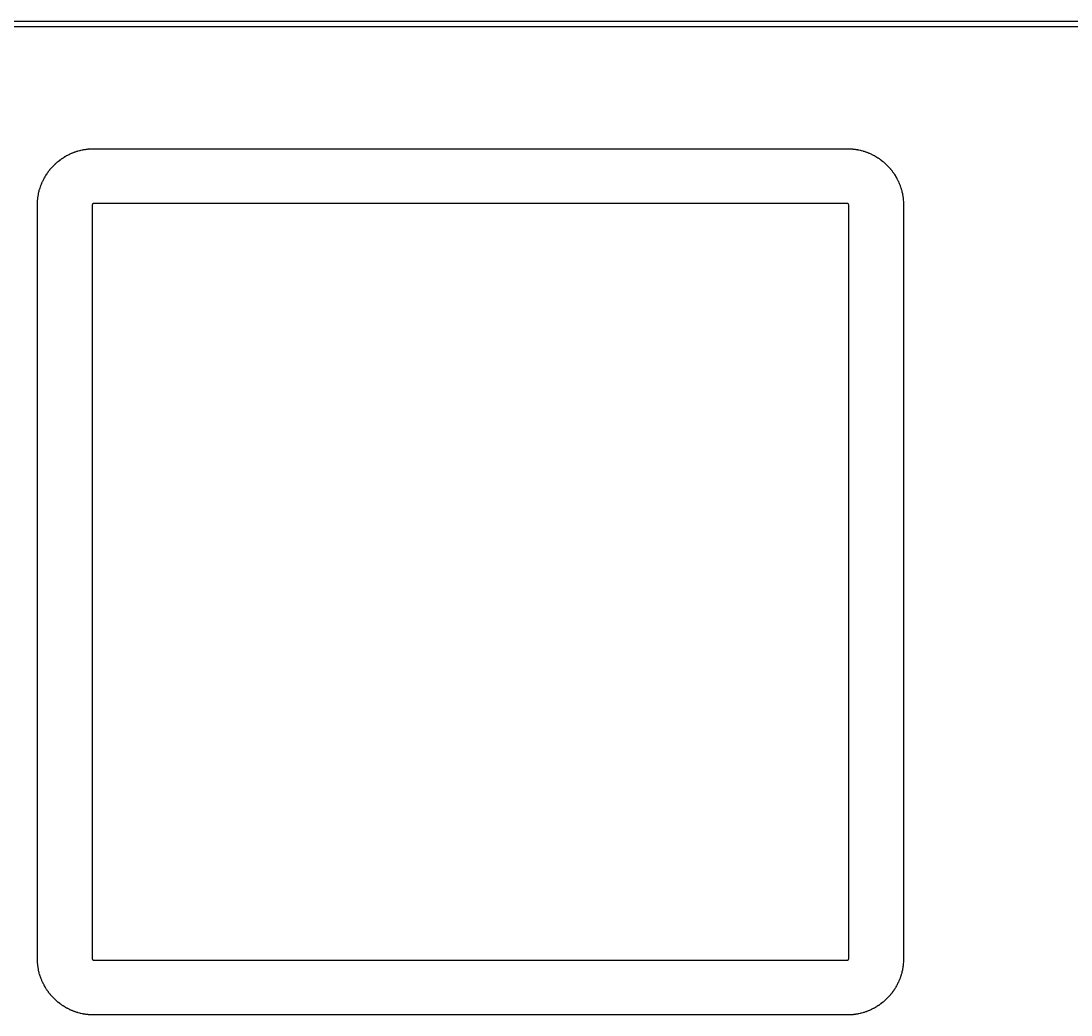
# Model space of a CAD drawing. Extents: x 19 to 282, y -150 to -67.
# Drawn here: x 209.46 to 227.57, y -83.95 to -66.8 of the extents above; entities that cross this region are included whole.
import ezdxf

# ---------------------------------------------------------------- set-up
doc = ezdxf.new("R2010")
doc.units = 0
doc.layers.add('BLACK', color=7, linetype='CONTINUOUS')

msp = doc.modelspace()

# ---------------------------------------------------------------- linework, layer by layer
at = {"layer": 'BLACK', "linetype": 'CONTINUOUS'}
for p, q in [((24.0518, -66.8), (277.023, -66.8)), ((277.023, -66.9), (24.0518, -66.9)), ((210.487, -69.0292), (210.511, -69.0238)), ((210.511, -69.0238), (210.516, -69.0226)), ((210.516, -69.0226), (210.525, -69.022)), ((210.525, -69.022), (210.533, -69.0193)), ((210.533, -69.0193), (210.557, -69.0151)), ((210.557, -69.0151), (210.563, -69.0141)), ((210.563, -69.0141), (210.572, -69.014)), ((210.572, -69.014), (210.58, -69.0116)), ((210.58, -69.0116), (210.605, -69.0086)), ((210.605, -69.0086), (210.611, -69.0079)), ((210.611, -69.0079), (210.619, -69.0082)), ((210.619, -69.0082), (210.628, -69.0063)), ((210.628, -69.0063), (210.653, -69.0045)), ((210.653, -69.0045), (210.658, -69.0041)), ((210.658, -69.0041), (210.667, -69.0048)), ((210.667, -69.0048), (210.676, -69.0033)), ((210.676, -69.0033), (210.701, -69.0027)), ((210.701, -69.0027), (210.707, -69.0026)), ((210.707, -69.0026), (210.71, -69.003)), ((210.71, -69.003), (210.713, -69.0026)), ((210.713, -69.0026), (223.713, -69.0026)), ((223.713, -69.0026), (223.718, -69.0026)), ((223.718, -69.0026), (223.721, -69.0031)), ((223.721, -69.0031), (223.724, -69.0027)), ((223.724, -69.0027), (223.749, -69.0033)), ((223.749, -69.0033), (223.755, -69.0035)), ((223.755, -69.0035), (223.764, -69.0051)), ((223.764, -69.0051), (223.772, -69.0045)), ((223.772, -69.0045), (223.797, -69.0063)), ((223.797, -69.0063), (223.803, -69.0068)), ((223.803, -69.0068), (223.811, -69.0088)), ((223.811, -69.0088), (223.82, -69.0086)), ((223.82, -69.0086), (223.845, -69.0116)), ((223.845, -69.0116), (223.85, -69.0124)), ((223.85, -69.0124), (223.859, -69.0148)), ((223.859, -69.0148), (223.868, -69.0151)), ((223.868, -69.0151), (223.892, -69.0193)), ((223.892, -69.0193), (223.897, -69.0203)), ((223.897, -69.0203), (223.906, -69.0231)), ((223.906, -69.0231), (223.914, -69.0238)), ((223.914, -69.0238), (223.938, -69.0292)), ((210.105, -69.2155), (210.125, -69.2004)), ((210.125, -69.2004), (210.129, -69.1969)), ((210.129, -69.1969), (210.137, -69.1926)), ((210.137, -69.1926), (210.143, -69.1866)), ((210.143, -69.1866), (210.163, -69.1725)), ((210.163, -69.1725), (210.168, -69.1692)), ((210.168, -69.1692), (210.176, -69.1653)), ((210.176, -69.1653), (210.183, -69.1596)), ((210.183, -69.1596), (210.203, -69.1466)), ((210.203, -69.1466), (210.208, -69.1435)), ((210.208, -69.1435), (210.216, -69.14)), ((210.216, -69.14), (210.223, -69.1347)), ((210.223, -69.1347), (210.244, -69.1227)), ((210.244, -69.1227), (210.25, -69.1199)), ((210.25, -69.1199), (210.258, -69.1168)), ((210.258, -69.1168), (210.265, -69.1118)), ((210.265, -69.1118), (210.287, -69.1008)), ((210.287, -69.1008), (210.292, -69.0983)), ((210.292, -69.0983), (210.3, -69.0956)), ((210.3, -69.0956), (210.307, -69.091)), ((210.307, -69.091), (210.33, -69.0811)), ((210.33, -69.0811), (210.335, -69.0788)), ((210.335, -69.0788), (210.343, -69.0766)), ((210.343, -69.0766), (210.351, -69.0723)), ((210.351, -69.0723), (210.374, -69.0635)), ((210.374, -69.0635), (210.379, -69.0615)), ((210.379, -69.0615), (210.388, -69.0596)), ((210.388, -69.0596), (210.396, -69.0557)), ((210.396, -69.0557), (210.419, -69.0481)), ((210.419, -69.0481), (210.424, -69.0463)), ((210.424, -69.0463), (210.433, -69.0449)), ((210.433, -69.0449), (210.441, -69.0414)), ((210.441, -69.0414), (210.464, -69.0348)), ((210.464, -69.0348), (210.47, -69.0333)), ((210.47, -69.0333), (210.479, -69.0323)), ((210.479, -69.0323), (210.487, -69.0292)), ((223.938, -69.0292), (223.944, -69.0305)), ((223.944, -69.0305), (223.952, -69.0337)), ((223.952, -69.0337), (223.961, -69.0348)), ((223.961, -69.0348), (223.984, -69.0414)), ((223.984, -69.0414), (223.99, -69.043)), ((223.99, -69.043), (223.998, -69.0465)), ((223.998, -69.0465), (224.006, -69.0481)), ((224.006, -69.0481), (224.029, -69.0557)), ((224.029, -69.0557), (224.035, -69.0576)), ((224.035, -69.0576), (224.043, -69.0616)), ((224.043, -69.0616), (224.051, -69.0635)), ((224.051, -69.0635), (224.074, -69.0723)), ((224.074, -69.0723), (224.079, -69.0744)), ((224.079, -69.0744), (224.087, -69.0788)), ((224.087, -69.0788), (224.095, -69.0811)), ((224.095, -69.0811), (224.118, -69.091)), ((224.118, -69.091), (224.123, -69.0934)), ((224.123, -69.0934), (224.13, -69.0981)), ((224.13, -69.0981), (224.138, -69.1008)), ((224.138, -69.1008), (224.16, -69.1118)), ((224.16, -69.1118), (224.165, -69.1144)), ((224.165, -69.1144), (224.172, -69.1195)), ((224.172, -69.1195), (224.181, -69.1227)), ((224.181, -69.1227), (224.202, -69.1347)), ((224.202, -69.1347), (224.207, -69.1376)), ((224.207, -69.1376), (224.214, -69.143)), ((224.214, -69.143), (224.222, -69.1466)), ((224.222, -69.1466), (224.242, -69.1596)), ((224.242, -69.1596), (224.247, -69.1628)), ((224.247, -69.1628), (224.254, -69.1685)), ((224.254, -69.1685), (224.262, -69.1725)), ((224.262, -69.1725), (224.282, -69.1866)), ((224.282, -69.1866), (224.286, -69.1899)), ((224.286, -69.1899), (224.293, -69.1961)), ((224.293, -69.1961), (224.3, -69.2004)), ((224.3, -69.2004), (224.32, -69.2155)), ((209.934, -69.3948), (209.938, -69.3872)), ((209.938, -69.3872), (209.953, -69.3678)), ((209.953, -69.3678), (209.957, -69.3632)), ((209.957, -69.3632), (209.963, -69.3572)), ((209.963, -69.3572), (209.968, -69.3498)), ((209.968, -69.3498), (209.984, -69.3311)), ((209.984, -69.3311), (209.988, -69.3267)), ((209.988, -69.3267), (209.994, -69.321)), ((209.994, -69.321), (210, -69.3137)), ((210, -69.3137), (210.017, -69.2958)), ((210.017, -69.2958), (210.021, -69.2916)), ((210.021, -69.2916), (210.028, -69.2862)), ((210.028, -69.2862), (210.033, -69.2792)), ((210.033, -69.2792), (210.051, -69.2621)), ((210.051, -69.2621), (210.055, -69.2582)), ((210.055, -69.2582), (210.063, -69.2531)), ((210.063, -69.2531), (210.069, -69.2464)), ((210.069, -69.2464), (210.087, -69.2303)), ((210.087, -69.2303), (210.092, -69.2266)), ((210.092, -69.2266), (210.099, -69.2219)), ((210.099, -69.2219), (210.105, -69.2155)), ((224.32, -69.2155), (224.324, -69.2191)), ((224.324, -69.2191), (224.33, -69.2255)), ((224.33, -69.2255), (224.338, -69.2303)), ((224.338, -69.2303), (224.356, -69.2464)), ((224.356, -69.2464), (224.361, -69.2502)), ((224.361, -69.2502), (224.367, -69.257)), ((224.367, -69.257), (224.374, -69.2621)), ((224.374, -69.2621), (224.392, -69.2792)), ((224.392, -69.2792), (224.396, -69.2832)), ((224.396, -69.2832), (224.401, -69.2903)), ((224.401, -69.2903), (224.408, -69.2958)), ((224.408, -69.2958), (224.425, -69.3137)), ((224.425, -69.3137), (224.429, -69.3179)), ((224.429, -69.3179), (224.434, -69.3252)), ((224.434, -69.3252), (224.441, -69.3311)), ((224.441, -69.3311), (224.457, -69.3498)), ((224.457, -69.3498), (224.461, -69.3542)), ((224.461, -69.3542), (224.466, -69.3617)), ((224.466, -69.3617), (224.472, -69.3678)), ((224.472, -69.3678), (224.487, -69.3872)), ((224.487, -69.3872), (224.491, -69.3918)), ((209.829, -69.57), (209.831, -69.5647)), ((209.831, -69.5647), (209.836, -69.5574)), ((209.836, -69.5574), (209.838, -69.5491)), ((209.838, -69.5491), (209.849, -69.5273)), ((209.849, -69.5273), (209.852, -69.5222)), ((209.852, -69.5222), (209.857, -69.5151)), ((209.857, -69.5151), (209.86, -69.507)), ((209.86, -69.507), (209.872, -69.4857)), ((209.872, -69.4857), (209.875, -69.4807)), ((209.875, -69.4807), (209.881, -69.4738)), ((209.881, -69.4738), (209.884, -69.4659)), ((209.884, -69.4659), (209.897, -69.4452)), ((209.897, -69.4452), (209.9, -69.4403)), ((209.9, -69.4403), (209.906, -69.4337)), ((209.906, -69.4337), (209.91, -69.4259)), ((209.91, -69.4259), (209.924, -69.4059)), ((209.924, -69.4059), (209.927, -69.4012)), ((209.927, -69.4012), (209.934, -69.3948)), ((224.491, -69.3918), (224.495, -69.3995)), ((224.495, -69.3995), (224.501, -69.4059)), ((224.501, -69.4059), (224.515, -69.4259)), ((224.515, -69.4259), (224.518, -69.4307)), ((224.518, -69.4307), (224.522, -69.4385)), ((224.522, -69.4385), (224.528, -69.4452)), ((224.528, -69.4452), (224.541, -69.4659)), ((224.541, -69.4659), (224.544, -69.4708)), ((224.544, -69.4708), (224.547, -69.4788)), ((224.547, -69.4788), (224.553, -69.4857)), ((224.553, -69.4857), (224.565, -69.507)), ((224.565, -69.507), (224.568, -69.512)), ((224.568, -69.512), (224.571, -69.5202)), ((224.571, -69.5202), (224.576, -69.5273)), ((224.576, -69.5273), (224.587, -69.5491)), ((224.587, -69.5491), (224.589, -69.5543)), ((224.589, -69.5543), (224.592, -69.5626)), ((224.592, -69.5626), (224.596, -69.57)), ((209.761, -69.7731), (209.767, -69.7492)), ((209.767, -69.7492), (209.768, -69.7436)), ((209.768, -69.7436), (209.771, -69.7354)), ((209.771, -69.7354), (209.772, -69.7268)), ((209.772, -69.7268), (209.779, -69.7032)), ((209.779, -69.7032), (209.78, -69.6977)), ((209.78, -69.6977), (209.784, -69.6897)), ((209.784, -69.6897), (209.786, -69.6812)), ((209.786, -69.6812), (209.793, -69.658)), ((209.793, -69.658), (209.795, -69.6525)), ((209.795, -69.6525), (209.799, -69.6448)), ((209.799, -69.6448), (209.801, -69.6363)), ((209.801, -69.6363), (209.81, -69.6135)), ((209.81, -69.6135), (209.812, -69.6082)), ((209.812, -69.6082), (209.816, -69.6006)), ((209.816, -69.6006), (209.819, -69.5923)), ((209.819, -69.5923), (209.829, -69.57)), ((224.596, -69.57), (224.606, -69.5923)), ((224.606, -69.5923), (224.609, -69.5975)), ((224.609, -69.5975), (224.611, -69.606)), ((224.611, -69.606), (224.615, -69.6136)), ((224.615, -69.6136), (224.624, -69.6363)), ((224.624, -69.6363), (224.626, -69.6417)), ((224.626, -69.6417), (224.628, -69.6502)), ((224.628, -69.6502), (224.632, -69.658)), ((224.632, -69.658), (224.639, -69.6812)), ((224.639, -69.6812), (224.641, -69.6867)), ((224.641, -69.6867), (224.643, -69.6953)), ((224.643, -69.6953), (224.646, -69.7032)), ((224.646, -69.7032), (224.653, -69.7268)), ((224.653, -69.7268), (224.654, -69.7324)), ((224.654, -69.7324), (224.655, -69.741)), ((224.655, -69.741), (224.658, -69.7492)), ((224.658, -69.7492), (224.664, -69.7731)), ((209.741, -69.9327), (209.743, -69.924)), ((209.742, -69.9151), (209.744, -69.8905)), ((209.743, -69.924), (209.742, -69.9151)), ((209.744, -69.8848), (209.746, -69.8762)), ((209.744, -69.8905), (209.744, -69.8848)), ((209.746, -69.8673), (209.749, -69.8429)), ((209.746, -69.8762), (209.746, -69.8673)), ((209.749, -69.8429), (209.75, -69.8372)), ((209.75, -69.8372), (209.752, -69.8287)), ((209.752, -69.8287), (209.753, -69.8199)), ((209.753, -69.8199), (209.757, -69.7958)), ((209.757, -69.7958), (209.758, -69.7901)), ((209.758, -69.7901), (209.761, -69.7818)), ((209.761, -69.7818), (209.761, -69.7731)), ((224.664, -69.7731), (224.665, -69.7787)), ((224.665, -69.7787), (224.665, -69.7875)), ((224.665, -69.7875), (224.668, -69.7958)), ((224.668, -69.7958), (224.672, -69.8199)), ((224.672, -69.8199), (224.673, -69.8256)), ((224.673, -69.8256), (224.674, -69.8344)), ((224.674, -69.8344), (224.676, -69.8429)), ((224.676, -69.8429), (224.679, -69.8673)), ((224.679, -69.8673), (224.68, -69.8731)), ((224.68, -69.8731), (224.679, -69.8819)), ((224.679, -69.8819), (224.681, -69.8905)), ((224.681, -69.8905), (224.683, -69.9152)), ((224.683, -69.9152), (224.683, -69.9209)), ((224.683, -69.9209), (224.683, -69.9297)), ((224.683, -69.9297), (224.684, -69.9385)), ((209.74, -69.9633), (209.741, -69.9385)), ((209.741, -69.9663), (209.74, -69.9633)), ((209.74, -69.9692), (209.741, -69.9663)), ((209.74, -69.975), (209.74, -69.9692)), ((209.74, -82.975), (209.74, -69.975)), ((209.741, -69.9385), (209.741, -69.9327)), ((210.686, -69.9696), (210.685, -69.9709)), ((210.685, -69.9709), (210.685, -69.9723)), ((210.685, -69.9723), (210.685, -69.9736)), ((210.685, -69.9736), (210.685, -69.9808)), ((210.685, -69.9808), (210.685, -82.9692)), ((210.687, -69.9658), (210.686, -69.967)), ((210.686, -69.967), (210.686, -69.9683)), ((210.686, -69.9683), (210.686, -69.9696)), ((210.688, -69.9633), (210.687, -69.9645)), ((210.687, -69.9645), (210.687, -69.9658)), ((210.689, -69.9609), (210.688, -69.9621)), ((210.688, -69.9621), (210.688, -69.9633)), ((210.69, -69.9598), (210.689, -69.9609)), ((210.691, -69.9577), (210.69, -69.9587)), ((210.69, -69.9587), (210.69, -69.9598)), ((210.692, -69.9566), (210.691, -69.9577)), ((210.693, -69.9556), (210.692, -69.9566)), ((210.694, -69.9546), (210.693, -69.9556)), ((210.695, -69.9538), (210.694, -69.9546)), ((210.696, -69.9529), (210.695, -69.9538)), ((210.697, -69.9522), (210.696, -69.9529)), ((210.698, -69.9515), (210.697, -69.9522)), ((210.7, -69.9508), (210.698, -69.9515)), ((210.701, -69.9502), (210.7, -69.9508)), ((210.702, -69.9497), (210.701, -69.9502)), ((210.703, -69.9492), (210.702, -69.9497)), ((210.705, -69.9488), (210.703, -69.9492)), ((210.706, -69.9484), (210.705, -69.9488)), ((210.707, -69.9481), (210.706, -69.9484)), ((210.708, -69.9479), (210.707, -69.9481)), ((210.71, -69.9477), (210.708, -69.9479)), ((210.711, -69.9476), (210.71, -69.9477)), ((210.718, -69.9474), (210.711, -69.9476)), ((223.707, -69.9474), (210.718, -69.9474)), ((223.714, -69.9476), (223.707, -69.9474)), ((223.715, -69.9477), (223.714, -69.9476)), ((223.717, -69.9479), (223.715, -69.9477)), ((223.718, -69.9481), (223.717, -69.9479)), ((223.719, -69.9484), (223.718, -69.9481)), ((223.72, -69.9488), (223.719, -69.9484)), ((223.722, -69.9492), (223.72, -69.9488)), ((223.723, -69.9497), (223.722, -69.9492)), ((223.724, -69.9502), (223.723, -69.9497)), ((223.725, -69.9508), (223.724, -69.9502)), ((223.727, -69.9515), (223.725, -69.9508)), ((223.728, -69.9522), (223.727, -69.9515)), ((223.729, -69.9529), (223.728, -69.9522)), ((223.73, -69.9538), (223.729, -69.9529)), ((223.731, -69.9546), (223.73, -69.9538)), ((223.732, -69.9556), (223.731, -69.9546)), ((223.733, -69.9566), (223.732, -69.9556)), ((223.734, -69.9577), (223.733, -69.9566)), ((223.735, -69.9587), (223.734, -69.9577)), ((223.735, -69.9598), (223.735, -69.9587)), ((223.736, -69.9609), (223.735, -69.9598)), ((223.737, -69.9621), (223.736, -69.9609)), ((223.737, -69.9633), (223.737, -69.9621)), ((223.738, -69.9645), (223.737, -69.9633)), ((223.738, -69.9658), (223.738, -69.9645)), ((223.739, -69.967), (223.738, -69.9658)), ((223.739, -69.9683), (223.739, -69.967)), ((223.739, -69.9696), (223.739, -69.9683)), ((223.74, -69.9709), (223.739, -69.9696)), ((223.74, -69.9723), (223.74, -69.9709)), ((223.74, -69.9736), (223.74, -69.9723)), ((223.74, -69.9809), (223.74, -69.9736)), ((223.74, -82.9691), (223.74, -69.9809)), ((224.684, -69.9385), (224.685, -69.9633)), ((224.685, -69.9633), (224.685, -69.9691)), ((224.685, -69.9691), (224.685, -69.972)), ((224.685, -69.972), (224.685, -69.975)), ((224.685, -69.975), (224.685, -82.975)), ((209.74, -82.978), (209.74, -82.975)), ((210.685, -82.9692), (210.685, -82.9764)), ((223.74, -82.9764), (223.74, -82.9691)), ((224.685, -82.975), (224.685, -82.9808)), ((209.74, -82.9809), (209.74, -82.978)), ((209.74, -82.9867), (209.74, -82.9809)), ((209.741, -83.0115), (209.74, -82.9867)), ((209.742, -83.0202), (209.741, -83.0115)), ((209.742, -83.0291), (209.742, -83.0202)), ((209.742, -83.0349), (209.742, -83.0291)), ((209.744, -83.0595), (209.742, -83.0349)), ((209.746, -83.0681), (209.744, -83.0595)), ((209.745, -83.0769), (209.746, -83.0681)), ((209.746, -83.0827), (209.745, -83.0769)), ((209.749, -83.1071), (209.746, -83.0827)), ((209.751, -83.1156), (209.749, -83.1071)), ((209.752, -83.1244), (209.751, -83.1156)), ((209.753, -83.13), (209.752, -83.1244)), ((209.757, -83.1542), (209.753, -83.13)), ((209.76, -83.1625), (209.757, -83.1542)), ((210.685, -82.9764), (210.685, -82.9777)), ((210.685, -82.9777), (210.685, -82.9791)), ((210.685, -82.9791), (210.686, -82.9804)), ((210.686, -82.9804), (210.686, -82.9817)), ((210.686, -82.9817), (210.686, -82.983)), ((210.686, -82.983), (210.687, -82.9842)), ((210.687, -82.9842), (210.687, -82.9855)), ((210.687, -82.9855), (210.688, -82.9867)), ((210.688, -82.9867), (210.688, -82.9879)), ((210.688, -82.9879), (210.689, -82.9891)), ((210.689, -82.9891), (210.69, -82.9902)), ((210.69, -82.9902), (210.69, -82.9913)), ((210.69, -82.9913), (210.691, -82.9923)), ((210.691, -82.9923), (210.692, -82.9934)), ((210.692, -82.9934), (210.693, -82.9944)), ((210.693, -82.9944), (210.694, -82.9954)), ((210.694, -82.9954), (210.695, -82.9962)), ((210.695, -82.9962), (210.696, -82.9971)), ((210.696, -82.9971), (210.697, -82.9978)), ((210.697, -82.9978), (210.698, -82.9985)), ((210.698, -82.9985), (210.7, -82.9992)), ((210.7, -82.9992), (210.701, -82.9998)), ((210.701, -82.9998), (210.702, -83.0003)), ((210.702, -83.0003), (210.703, -83.0008)), ((210.703, -83.0008), (210.705, -83.0012)), ((210.705, -83.0012), (210.706, -83.0016)), ((210.706, -83.0016), (210.707, -83.0019)), ((210.707, -83.0019), (210.708, -83.0021)), ((210.708, -83.0021), (210.71, -83.0023)), ((210.71, -83.0023), (210.711, -83.0024)), ((210.711, -83.0024), (210.718, -83.0026)), ((210.718, -83.0026), (223.707, -83.0026)), ((223.707, -83.0026), (223.714, -83.0024)), ((223.714, -83.0024), (223.715, -83.0023)), ((223.715, -83.0023), (223.717, -83.0021)), ((223.717, -83.0021), (223.718, -83.0019)), ((223.718, -83.0019), (223.719, -83.0016)), ((223.719, -83.0016), (223.72, -83.0012)), ((223.72, -83.0012), (223.722, -83.0008)), ((223.722, -83.0008), (223.723, -83.0003)), ((223.723, -83.0003), (223.724, -82.9998)), ((223.724, -82.9998), (223.725, -82.9992)), ((223.725, -82.9992), (223.727, -82.9985)), ((223.727, -82.9985), (223.728, -82.9978)), ((223.728, -82.9978), (223.729, -82.9971)), ((223.729, -82.9971), (223.73, -82.9962)), ((223.73, -82.9962), (223.731, -82.9954)), ((223.731, -82.9954), (223.732, -82.9944)), ((223.732, -82.9944), (223.733, -82.9934)), ((223.733, -82.9934), (223.734, -82.9923)), ((223.734, -82.9923), (223.735, -82.9913)), ((223.735, -82.9902), (223.736, -82.9891)), ((223.735, -82.9913), (223.735, -82.9902)), ((223.736, -82.9891), (223.737, -82.9879)), ((223.737, -82.9867), (223.738, -82.9855)), ((223.737, -82.9879), (223.737, -82.9867)), ((223.738, -82.9842), (223.739, -82.983)), ((223.738, -82.9855), (223.738, -82.9842)), ((223.739, -82.9804), (223.74, -82.9791)), ((223.739, -82.9817), (223.739, -82.9804)), ((223.739, -82.983), (223.739, -82.9817)), ((223.74, -82.9777), (223.74, -82.9764)), ((223.74, -82.9791), (223.74, -82.9777)), ((224.668, -83.1542), (224.667, -83.1599)), ((224.672, -83.13), (224.668, -83.1542)), ((224.673, -83.1213), (224.672, -83.13)), ((224.675, -83.1128), (224.673, -83.1213)), ((224.676, -83.1071), (224.675, -83.1128)), ((224.679, -83.0827), (224.676, -83.1071)), ((224.681, -83.0652), (224.679, -83.0738)), ((224.679, -83.0738), (224.679, -83.0827)), ((224.683, -83.0348), (224.681, -83.0595)), ((224.681, -83.0595), (224.681, -83.0652)), ((224.684, -83.0173), (224.682, -83.026)), ((224.682, -83.026), (224.683, -83.0348)), ((224.685, -82.9808), (224.684, -82.9837)), ((224.684, -82.9837), (224.685, -82.9867)), ((224.685, -82.9867), (224.684, -83.0115)), ((224.684, -83.0115), (224.684, -83.0173)), ((209.76, -83.1713), (209.76, -83.1625)), ((209.761, -83.1769), (209.76, -83.1713)), ((209.767, -83.2008), (209.761, -83.1769)), ((209.77, -83.209), (209.767, -83.2008)), ((209.771, -83.2176), (209.77, -83.209)), ((209.772, -83.2232), (209.771, -83.2176)), ((209.779, -83.2468), (209.772, -83.2232)), ((209.782, -83.2547), (209.779, -83.2468)), ((209.784, -83.2633), (209.782, -83.2547)), ((209.786, -83.2688), (209.784, -83.2633)), ((209.793, -83.292), (209.786, -83.2688)), ((209.797, -83.2998), (209.793, -83.292)), ((209.799, -83.3083), (209.797, -83.2998)), ((209.801, -83.3137), (209.799, -83.3083)), ((209.81, -83.3365), (209.801, -83.3137)), ((209.814, -83.344), (209.81, -83.3365)), ((224.615, -83.3364), (224.613, -83.3418)), ((224.624, -83.3137), (224.615, -83.3364)), ((224.626, -83.3052), (224.624, -83.3137)), ((224.63, -83.2975), (224.626, -83.3052)), ((224.632, -83.292), (224.63, -83.2975)), ((224.639, -83.2688), (224.632, -83.292)), ((224.641, -83.2603), (224.639, -83.2688)), ((224.645, -83.2523), (224.641, -83.2603)), ((224.646, -83.2468), (224.645, -83.2523)), ((224.653, -83.2232), (224.646, -83.2468)), ((224.654, -83.2146), (224.653, -83.2232)), ((224.657, -83.2064), (224.654, -83.2146)), ((224.658, -83.2008), (224.657, -83.2064)), ((224.664, -83.1769), (224.658, -83.2008)), ((224.667, -83.1599), (224.664, -83.1682)), ((224.664, -83.1682), (224.664, -83.1769)), ((209.816, -83.3524), (209.814, -83.344)), ((209.819, -83.3577), (209.816, -83.3524)), ((209.829, -83.38), (209.819, -83.3577)), ((209.833, -83.3874), (209.829, -83.38)), ((209.836, -83.3957), (209.833, -83.3874)), ((209.838, -83.4009), (209.836, -83.3957)), ((209.849, -83.4227), (209.838, -83.4009)), ((209.854, -83.4298), (209.849, -83.4227)), ((209.857, -83.438), (209.854, -83.4298)), ((209.86, -83.443), (209.857, -83.438)), ((209.872, -83.4643), (209.86, -83.443)), ((209.878, -83.4712), (209.872, -83.4643)), ((209.881, -83.4792), (209.878, -83.4712)), ((209.884, -83.4841), (209.881, -83.4792)), ((209.897, -83.5048), (209.884, -83.4841)), ((209.903, -83.5115), (209.897, -83.5048)), ((209.907, -83.5193), (209.903, -83.5115)), ((209.91, -83.5241), (209.907, -83.5193)), ((224.519, -83.5163), (224.515, -83.5241)), ((224.525, -83.5097), (224.519, -83.5163)), ((224.528, -83.5048), (224.525, -83.5097)), ((224.541, -83.4841), (224.528, -83.5048)), ((224.545, -83.4761), (224.541, -83.4841)), ((224.55, -83.4693), (224.545, -83.4761)), ((224.553, -83.4643), (224.55, -83.4693)), ((224.565, -83.443), (224.553, -83.4643)), ((224.568, -83.4349), (224.565, -83.443)), ((224.573, -83.4278), (224.568, -83.4349)), ((224.576, -83.4227), (224.573, -83.4278)), ((224.587, -83.4009), (224.576, -83.4227)), ((224.589, -83.3926), (224.587, -83.4009)), ((224.594, -83.3853), (224.589, -83.3926)), ((224.596, -83.38), (224.594, -83.3853)), ((224.606, -83.3577), (224.596, -83.38)), ((224.609, -83.3494), (224.606, -83.3577)), ((224.613, -83.3418), (224.609, -83.3494)), ((209.924, -83.5441), (209.91, -83.5241)), ((209.93, -83.5505), (209.924, -83.5441)), ((209.934, -83.5582), (209.93, -83.5505)), ((209.938, -83.5628), (209.934, -83.5582)), ((209.953, -83.5822), (209.938, -83.5628)), ((209.959, -83.5883), (209.953, -83.5822)), ((209.964, -83.5958), (209.959, -83.5883)), ((209.968, -83.6002), (209.964, -83.5958)), ((209.984, -83.6189), (209.968, -83.6002)), ((209.991, -83.6248), (209.984, -83.6189)), ((209.996, -83.6321), (209.991, -83.6248)), ((210, -83.6363), (209.996, -83.6321)), ((210.017, -83.6542), (210, -83.6363)), ((210.024, -83.6597), (210.017, -83.6542)), ((210.029, -83.6668), (210.024, -83.6597)), ((210.033, -83.6708), (210.029, -83.6668)), ((210.051, -83.6879), (210.033, -83.6708)), ((210.058, -83.693), (210.051, -83.6879)), ((210.064, -83.6998), (210.058, -83.693)), ((210.069, -83.7036), (210.064, -83.6998)), ((224.362, -83.6969), (224.356, -83.7036)), ((224.37, -83.6918), (224.362, -83.6969)), ((224.374, -83.6879), (224.37, -83.6918)), ((224.392, -83.6708), (224.374, -83.6879)), ((224.397, -83.6638), (224.392, -83.6708)), ((224.404, -83.6584), (224.397, -83.6638)), ((224.408, -83.6542), (224.404, -83.6584)), ((224.425, -83.6363), (224.408, -83.6542)), ((224.431, -83.629), (224.425, -83.6363)), ((224.437, -83.6233), (224.431, -83.629)), ((224.441, -83.6189), (224.437, -83.6233)), ((224.457, -83.6002), (224.441, -83.6189)), ((224.462, -83.5928), (224.457, -83.6002)), ((224.468, -83.5867), (224.462, -83.5928)), ((224.472, -83.5822), (224.468, -83.5867)), ((224.487, -83.5628), (224.472, -83.5822)), ((224.491, -83.5552), (224.487, -83.5628)), ((224.498, -83.5489), (224.491, -83.5552)), ((224.501, -83.5442), (224.498, -83.5489)), ((224.515, -83.5241), (224.501, -83.5442)), ((210.087, -83.7197), (210.069, -83.7036)), ((210.095, -83.7245), (210.087, -83.7197)), ((210.101, -83.7309), (210.095, -83.7245)), ((210.105, -83.7345), (210.101, -83.7309)), ((210.125, -83.7496), (210.105, -83.7345)), ((210.132, -83.7539), (210.125, -83.7496)), ((210.139, -83.7601), (210.132, -83.7539)), ((210.143, -83.7634), (210.139, -83.7601)), ((210.163, -83.7775), (210.143, -83.7634)), ((210.171, -83.7815), (210.163, -83.7775)), ((210.178, -83.7872), (210.171, -83.7815)), ((210.183, -83.7903), (210.178, -83.7872)), ((210.203, -83.8034), (210.183, -83.7903)), ((210.211, -83.807), (210.203, -83.8034)), ((210.218, -83.8124), (210.211, -83.807)), ((210.223, -83.8153), (210.218, -83.8124)), ((210.244, -83.8273), (210.223, -83.8153)), ((210.253, -83.8305), (210.244, -83.8273)), ((210.26, -83.8356), (210.253, -83.8305)), ((210.265, -83.8382), (210.26, -83.8356)), ((210.287, -83.8491), (210.265, -83.8382)), ((210.295, -83.8519), (210.287, -83.8491)), ((210.302, -83.8566), (210.295, -83.8519)), ((210.307, -83.859), (210.302, -83.8566)), ((210.33, -83.8689), (210.307, -83.859)), ((210.338, -83.8712), (210.33, -83.8689)), ((210.346, -83.8756), (210.338, -83.8712)), ((210.351, -83.8777), (210.346, -83.8756)), ((210.374, -83.8865), (210.351, -83.8777)), ((224.074, -83.8777), (224.051, -83.8865)), ((224.082, -83.8734), (224.074, -83.8777)), ((224.09, -83.8712), (224.082, -83.8734)), ((224.095, -83.8689), (224.09, -83.8712)), ((224.118, -83.859), (224.095, -83.8689)), ((224.125, -83.8544), (224.118, -83.859)), ((224.133, -83.8517), (224.125, -83.8544)), ((224.138, -83.8492), (224.133, -83.8517)), ((224.16, -83.8382), (224.138, -83.8492)), ((224.167, -83.8332), (224.16, -83.8382)), ((224.175, -83.8301), (224.167, -83.8332)), ((224.181, -83.8273), (224.175, -83.8301)), ((224.202, -83.8153), (224.181, -83.8273)), ((224.209, -83.81), (224.202, -83.8153)), ((224.217, -83.8065), (224.209, -83.81)), ((224.222, -83.8034), (224.217, -83.8065)), ((224.242, -83.7903), (224.222, -83.8034)), ((224.249, -83.7847), (224.242, -83.7903)), ((224.257, -83.7808), (224.249, -83.7847)), ((224.262, -83.7775), (224.257, -83.7808)), ((224.282, -83.7634), (224.262, -83.7775)), ((224.288, -83.7574), (224.282, -83.7634)), ((224.296, -83.7531), (224.288, -83.7574)), ((224.3, -83.7496), (224.296, -83.7531)), ((224.32, -83.7345), (224.3, -83.7496)), ((224.326, -83.7281), (224.32, -83.7345)), ((224.333, -83.7234), (224.326, -83.7281)), ((224.338, -83.7197), (224.333, -83.7234)), ((224.356, -83.7036), (224.338, -83.7197)), ((210.382, -83.8884), (210.374, -83.8865)), ((210.39, -83.8924), (210.382, -83.8884)), ((210.396, -83.8942), (210.39, -83.8924)), ((210.419, -83.9019), (210.396, -83.8942)), ((210.427, -83.9034), (210.419, -83.9019)), ((210.435, -83.907), (210.427, -83.9034)), ((210.441, -83.9086), (210.435, -83.907)), ((210.464, -83.9152), (210.441, -83.9086)), ((210.473, -83.9163), (210.464, -83.9152)), ((210.481, -83.9195), (210.473, -83.9163)), ((210.487, -83.9208), (210.481, -83.9195)), ((210.511, -83.9262), (210.487, -83.9208)), ((210.519, -83.9269), (210.511, -83.9262)), ((210.528, -83.9297), (210.519, -83.9269)), ((210.533, -83.9307), (210.528, -83.9297)), ((210.557, -83.9349), (210.533, -83.9307)), ((210.566, -83.9352), (210.557, -83.9349)), ((210.575, -83.9376), (210.566, -83.9352)), ((210.58, -83.9384), (210.575, -83.9376)), ((210.605, -83.9414), (210.58, -83.9384)), ((210.614, -83.9412), (210.605, -83.9414)), ((210.622, -83.9432), (210.614, -83.9412)), ((210.628, -83.9437), (210.622, -83.9432)), ((210.653, -83.9455), (210.628, -83.9437)), ((210.662, -83.9449), (210.653, -83.9455)), ((210.67, -83.9465), (210.662, -83.9449)), ((210.676, -83.9467), (210.67, -83.9465)), ((210.701, -83.9473), (210.676, -83.9467)), ((210.704, -83.9469), (210.701, -83.9473)), ((210.707, -83.9474), (210.704, -83.9469)), ((210.713, -83.9474), (210.707, -83.9474)), ((223.713, -83.9474), (210.713, -83.9474)), ((223.715, -83.947), (223.713, -83.9474)), ((223.718, -83.9474), (223.715, -83.947)), ((223.724, -83.9473), (223.718, -83.9474)), ((223.749, -83.9467), (223.724, -83.9473)), ((223.758, -83.9452), (223.749, -83.9467)), ((223.767, -83.9459), (223.758, -83.9452)), ((223.772, -83.9455), (223.767, -83.9459)), ((223.797, -83.9437), (223.772, -83.9455)), ((223.806, -83.9418), (223.797, -83.9437)), ((223.814, -83.9421), (223.806, -83.9418)), ((223.82, -83.9414), (223.814, -83.9421)), ((223.845, -83.9384), (223.82, -83.9414)), ((223.853, -83.936), (223.845, -83.9384)), ((223.862, -83.9359), (223.853, -83.936)), ((223.868, -83.9349), (223.862, -83.9359)), ((223.892, -83.9307), (223.868, -83.9349)), ((223.9, -83.928), (223.892, -83.9307)), ((223.909, -83.9274), (223.9, -83.928)), ((223.914, -83.9262), (223.909, -83.9274)), ((223.938, -83.9208), (223.914, -83.9262)), ((223.946, -83.9177), (223.938, -83.9208)), ((223.955, -83.9167), (223.946, -83.9177)), ((223.961, -83.9152), (223.955, -83.9167)), ((223.984, -83.9086), (223.961, -83.9152)), ((223.992, -83.9051), (223.984, -83.9086)), ((224.001, -83.9037), (223.992, -83.9051)), ((224.006, -83.9019), (224.001, -83.9037)), ((224.029, -83.8942), (224.006, -83.9019)), ((224.037, -83.8904), (224.029, -83.8942)), ((224.046, -83.8885), (224.037, -83.8904)), ((224.051, -83.8865), (224.046, -83.8885))]:
    msp.add_line(p, q, dxfattribs=at)

doc.saveas('drawing.dxf')
